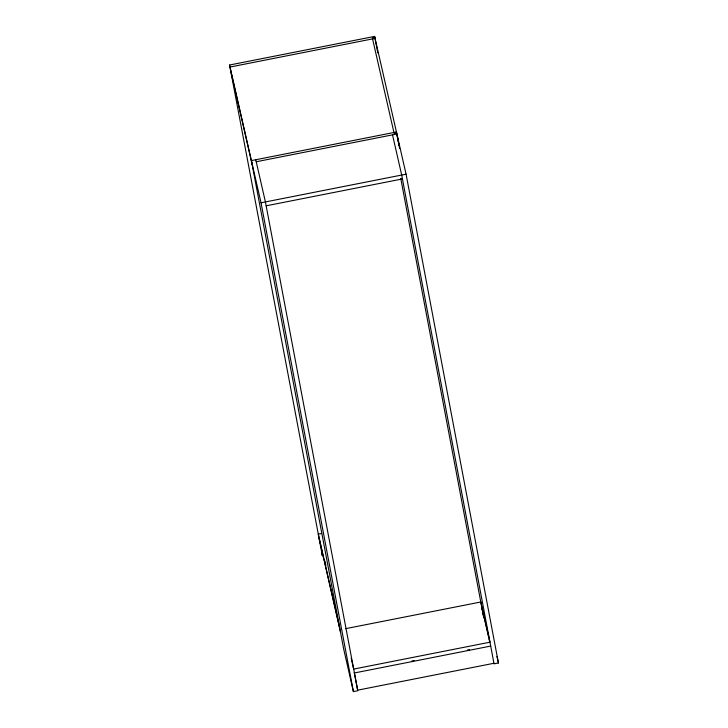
<?xml version="1.0" encoding="UTF-8"?>
<svg xmlns="http://www.w3.org/2000/svg" width="728" height="728" viewBox="0 0 728 728"><rect width="100%" height="100%" fill="white"/><g stroke="black" fill="none" stroke-linecap="round" stroke-linejoin="round"><path stroke-width="1.09" d="M321.931 553.817L322.386 555.828L229.566 65.02L374.601 36.4L406.069 174.183L498.434 662.981L494.057 663.845L401.692 175.048L392.519 134.862M374.829 37.374L372.327 37.865L394.166 133.515L396.669 133.015M230.03 67.031L375.066 38.411M256.229 161.752L396.897 133.998L399.636 148.503M229.566 65.02L261.034 202.803L406.069 174.183M266.148 205.824L402.429 178.933M321.63 533.506L318.291 534.17L339.667 627.745M345.609 628.673L480.789 602.001L489.962 642.187L353.681 669.077L351.196 658.212M411.893 661.015L414.114 660.578M467.294 650.086L469.515 649.649M354.409 672.963L490.699 646.073M493.921 663.272L357.639 690.162L354.281 672.39M398.962 145.382L396.432 131.986L251.397 160.606L343.762 649.403L353.399 691.6L357.767 690.736L265.411 201.938L255.774 159.741M496.942 656.465L498.434 662.981M481.517 605.887L488.634 637.018M489.125 639.175L489.616 641.332M230.758 70.916L252.134 164.492M324.897 561.088L325.898 565.492M319.028 538.056L340.404 631.631M374.601 36.4L377.805 52.916M481.981 607.898L483.865 617.89M400.746 178.378L482.573 611.438M482.983 613.613L483.41 615.879M261.034 202.803L353.399 691.6"/></g></svg>
